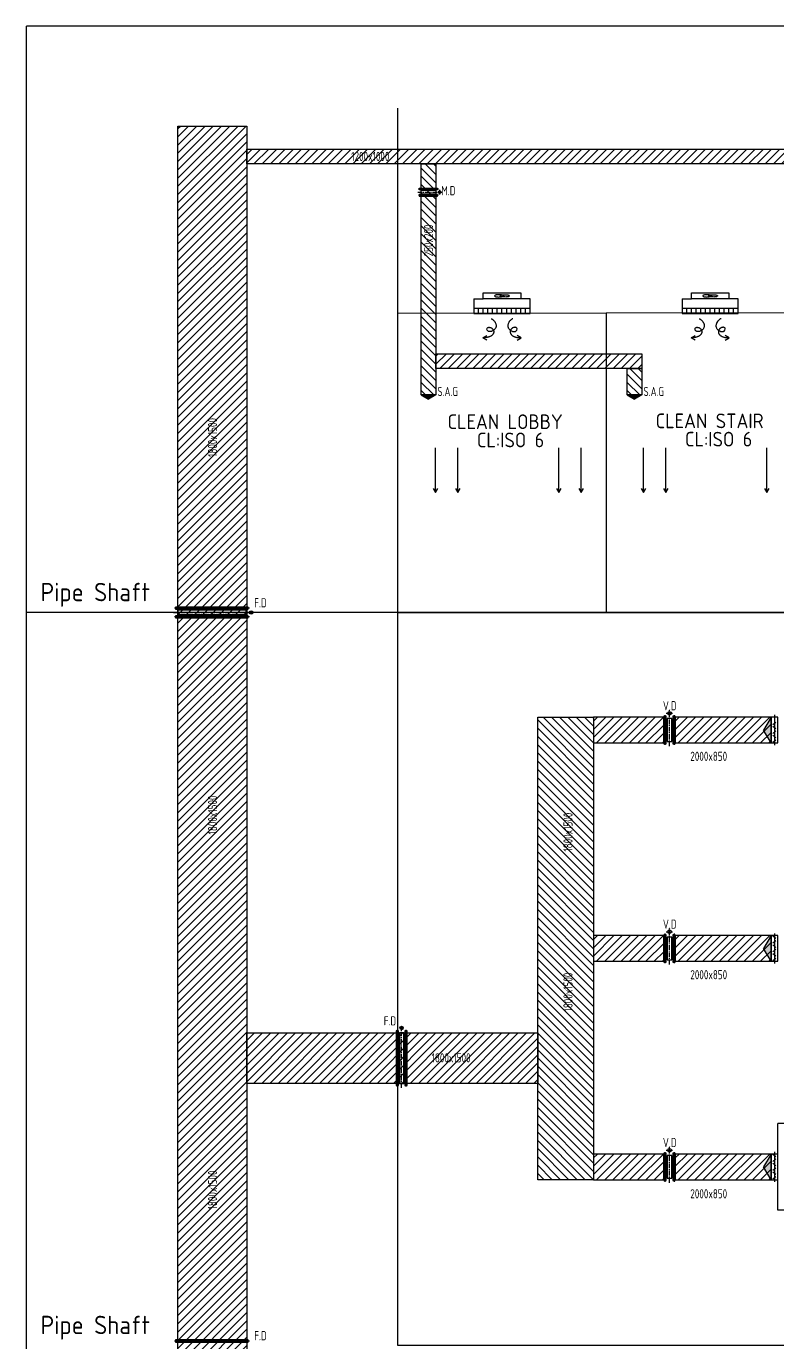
# Model space of a CAD drawing. Header units: millimetres. Extents: x 108 to 3316, y 96 to 2090.
# Drawn here: x 894 to 1098.6, y 594 to 952.5 of the extents above; entities that cross this region are included whole.
import ezdxf
from ezdxf.enums import TextEntityAlignment as Align

# ---------------------------------------------------------------- set-up
doc = ezdxf.new("R2010")
doc.units = ezdxf.units.MM
doc.linetypes.add('CENTER', pattern=[2, 1.25, -0.25, 0.25, -0.25])
for name, color, linetype in [('A-DETL-01', 1, 'Continuous'), ('M-CEQPM-MAU', 22, 'Continuous'), ('M-CMDUCT-LINE', 15, 'Continuous'), ('M-EQPM-TXT', 4, 'Continuous'), ('M-FM-LINE3', 3, 'Continuous'), ('M-HVAC-CMDUCT', 150, 'Continuous'), ('M-HVAC-DAPR', 2, 'Continuous'), ('U-EX-TXT', 4, 'Continuous')]:
    doc.layers.add(name, color=color, linetype=linetype)
doc.styles.add('AA-TXT', font='isocp.shx', dxfattribs={"bigfont": 'chineset.shx'})

msp = doc.modelspace()

# ---------------------------------------------------------------- hatches: boundary and pattern name
at = {"layer": 'M-CMDUCT-LINE'}
h = msp.add_hatch(dxfattribs=at)
h.set_pattern_fill('ANSI31', color=256, scale=0.5, style=0)
h.set_pattern_definition([(45, (-40122.6692, -82010.4175), (-1.122532015, 1.122532015), [])])
h.paths.add_polyline_path([(935.26, 192.05), (954.05, 192.05), (954.05, 925.36), (935.26, 925.36)])
h.paths.add_polyline_path([(954.05, 180.26), (954.05, 192.05), (935.26, 192.05), (935.26, 180.26), (935.26, 98.05), (933.53, 96.34), (954.05, 115.84)])
h = msp.add_hatch(dxfattribs=at)
h.set_pattern_fill('ANSI31', color=256, scale=0.5, style=0)
h.set_pattern_definition([(45, (1845.444, 742.6032), (-1.122532, 1.122532), [])])
h.paths.add_polyline_path([(954.05, 919.06), (1278.43, 919.06), (1278.43, 915.06), (954.05, 915.06)])
h = msp.add_hatch(dxfattribs=at)
h.set_pattern_fill('ANSI31', color=256, scale=0.5, angle=-90, style=0)
h.set_pattern_definition([(315, (829.0428, 62.6425), (1.122532, 1.122532), [])])
h.paths.add_polyline_path([(1005.5, 915.06), (1005.5, 852.13), (1001.5, 852.13), (1001.5, 915.06)])
h = msp.add_hatch(dxfattribs=at)
h.set_pattern_fill('ANSI31', color=256, scale=0.5, style=0)
h.set_pattern_definition([(45, (1857.9082, 686.8916), (-1.122532, 1.122532), [])])
h.paths.add_polyline_path([(1005.5, 863.34), (1061.61, 863.34), (1061.61, 859.34), (1005.5, 859.34)])
h = msp.add_hatch(dxfattribs=at)
h.set_pattern_fill('ANSI31', color=256, scale=0.5, angle=-90, style=0)
h.set_pattern_definition([(315, (885.1583, 62.6425), (1.122532, 1.122532), [])])
h.paths.add_polyline_path([(1061.61, 859.34), (1061.61, 852.13), (1057.61, 852.13), (1057.61, 859.34)])
h = msp.add_hatch(dxfattribs=at)
h.set_pattern_fill('ANSI31', color=256, scale=0.5, angle=-90, style=0)
h.set_pattern_definition([(315, (868.984, -37.4994), (1.122532, 1.122532), [])])
h.paths.add_polyline_path([(1048.44, 764.38), (1048.44, 638.41), (1033.24, 638.41), (1033.24, 764.38)])
h = msp.add_hatch(dxfattribs=at)
h.set_pattern_fill('ANSI31', color=256, scale=0.5, style=0)
h.set_pattern_definition([(45, (1745.6284, 584.9263), (-1.122532, 1.122532), [])])
h.paths.add_polyline_path([(1067.58, 764.38), (1048.44, 764.38), (1048.44, 757.38), (1067.58, 757.38)])
h = msp.add_hatch(dxfattribs=at)
h.set_pattern_fill('ANSI31', color=256, scale=0.5, style=0)
h.set_pattern_definition([(45, (1767.889, 584.9263), (-1.122532, 1.122532), [])])
h.paths.add_polyline_path([(1096.79, 764.38), (1070.7, 764.38), (1070.7, 757.38), (1096.79, 757.38)])
h = msp.add_hatch(dxfattribs=at)
h.set_pattern_fill('ANSI31', color=256, scale=0.5, style=0)
h.set_pattern_definition([(45, (1745.6284, 525.4432), (-1.122532, 1.122532), [])])
h.paths.add_polyline_path([(1067.58, 704.9), (1048.44, 704.9), (1048.44, 697.9), (1067.58, 697.9)])
h = msp.add_hatch(dxfattribs=at)
h.set_pattern_fill('ANSI31', color=256, scale=0.5, style=0)
h.set_pattern_definition([(45, (1767.889, 525.4432), (-1.122532, 1.122532), [])])
h.paths.add_polyline_path([(1096.79, 704.9), (1070.7, 704.9), (1070.7, 697.9), (1096.79, 697.9)])
h = msp.add_hatch(dxfattribs=at)
h.set_pattern_fill('ANSI31', color=256, scale=0.5, style=0)
h.set_pattern_definition([(45, (1733.0541, 492.2113), (-1.122532, 1.122532), [])])
h.paths.add_polyline_path([(954.05, 678.39), (1033.24, 678.39), (1033.24, 664.66), (954.05, 664.66)])
h = msp.add_hatch(dxfattribs=at)
h.set_pattern_fill('ANSI31', color=256, scale=0.5, style=0)
h.set_pattern_definition([(45, (1745.6284, 465.96), (-1.122532, 1.122532), [])])
h.paths.add_polyline_path([(1067.58, 645.41), (1048.44, 645.41), (1048.44, 638.41), (1067.58, 638.41)])
h = msp.add_hatch(dxfattribs=at)
h.set_pattern_fill('ANSI31', color=256, scale=0.5, style=0)
h.set_pattern_definition([(45, (1767.889, 465.96), (-1.122532, 1.122532), [])])
h.paths.add_polyline_path([(1096.79, 645.41), (1070.7, 645.41), (1070.7, 638.41), (1096.79, 638.41)])
at = {"layer": 'M-FM-LINE3', "linetype": 'Continuous'}
h = msp.add_hatch(color=256, dxfattribs=at)
edge = h.paths.add_edge_path()
edge.add_arc((955.2, 792.9), 0.472, 0, 360)
h = msp.add_hatch(color=256, dxfattribs=at)
edge = h.paths.add_edge_path()
edge.add_arc((996.18, 679.74), 0.472, 0, 360)
at = {"layer": 'M-HVAC-CMDUCT'}
for points in [[(1005.5, 852.13), (1001.5, 852.13), (1003.5, 850.97)], [(1061.61, 852.13), (1057.61, 852.13), (1059.61, 850.97)], [(1096.79, 757.38), (1094.77, 760.88), (1096.79, 764.38)], [(1096.79, 697.9), (1094.77, 701.4), (1096.79, 704.9)], [(1096.79, 638.41), (1094.77, 641.91), (1096.79, 645.41)]]:
    msp.add_hatch(color=256, dxfattribs=at).paths.add_polyline_path(points)
at = {"layer": 'M-HVAC-CMDUCT', "ltscale": 0.1}
for points in [[(1096.79, 757.38), (1094.77, 760.88), (1096.79, 764.38)], [(1096.79, 697.9), (1094.77, 701.4), (1096.79, 704.9)], [(1096.79, 638.41), (1094.77, 641.91), (1096.79, 645.41)]]:
    msp.add_hatch(color=256, dxfattribs=at).paths.add_polyline_path(points)

# ---------------------------------------------------------------- linework, layer by layer
at = {"layer": 'A-DETL-01', "color": 252, "linetype": 'Continuous'}
msp.add_line((1051.86, 874.28), (1051.86, 792.9), dxfattribs=at)
at = {"layer": 'A-DETL-01', "color": 252}
msp.add_lwpolyline([(893.99, 112.18), (893.99, 952.53)], dxfattribs=at)
msp.add_lwpolyline([(995.18, 792.9), (1283.14, 792.9), (1283.14, 593.3), (995.18, 593.3)], close=True, dxfattribs=at)
at = {"layer": 'M-CEQPM-MAU', "color": 252, "ltscale": 0.1}
for p, q in [((1018.42, 878.28), (1018.42, 879.98)), ((1018.42, 879.98), (1028.62, 879.98)), ((1028.62, 879.98), (1028.62, 878.28)), ((1075.1, 878.28), (1075.1, 879.98)), ((1075.1, 879.98), (1085.3, 879.98)), ((1085.3, 879.98), (1085.3, 878.28)), ((1015.87, 878.28), (1018.42, 878.28)), ((1015.87, 878.28), (1015.87, 874.28)), ((1015.87, 875.78), (1031.17, 875.78)), ((1017.15, 874.28), (1017.15, 875.78)), ((1028.62, 878.28), (1018.42, 878.28)), ((1018.42, 874.28), (1018.42, 875.78)), ((1019.7, 874.28), (1019.7, 875.78)), ((1020.97, 874.28), (1020.97, 875.78)), ((1022.25, 874.28), (1022.25, 875.78)), ((1023.52, 874.28), (1023.52, 875.78)), ((1024.8, 874.28), (1024.8, 875.78)), ((1026.07, 874.28), (1026.07, 875.78)), ((1027.35, 874.28), (1027.35, 875.78)), ((1031.17, 878.28), (1028.62, 878.28)), ((1028.62, 874.28), (1028.62, 875.78)), ((1029.9, 874.28), (1029.9, 875.78)), ((1031.17, 874.28), (1031.17, 878.28)), ((1072.55, 878.28), (1075.1, 878.28)), ((1072.55, 878.28), (1072.55, 874.28)), ((1072.55, 875.78), (1087.85, 875.78)), ((1073.83, 874.28), (1073.83, 875.78)), ((1085.3, 878.28), (1075.1, 878.28)), ((1075.1, 874.28), (1075.1, 875.78)), ((1076.38, 874.28), (1076.38, 875.78)), ((1077.65, 874.28), (1077.65, 875.78)), ((1078.93, 874.28), (1078.93, 875.78)), ((1080.2, 874.28), (1080.2, 875.78)), ((1081.48, 874.28), (1081.48, 875.78)), ((1082.75, 874.28), (1082.75, 875.78)), ((1084.03, 874.28), (1084.03, 875.78)), ((1087.85, 878.28), (1085.3, 878.28)), ((1085.3, 874.28), (1085.3, 875.78)), ((1086.58, 874.28), (1086.58, 875.78)), ((1087.85, 874.28), (1087.85, 878.28)), ((1015.87, 874.28), (1031.17, 874.28)), ((1072.55, 874.28), (1087.85, 874.28))]:
    msp.add_line(p, q, dxfattribs=at)
at = {"layer": 'M-CEQPM-MAU', "ltscale": 0.1}
for p, q in [((1219.73, 653.69), (1098.59, 653.69)), ((1098.59, 630.14), (1098.59, 653.69)), ((1181.45, 630.14), (1098.59, 630.14))]:
    msp.add_line(p, q, dxfattribs=at)
at = {"layer": 'M-CEQPM-MAU', "color": 252, "ltscale": 0.1}
for points in [[(1023.2, 879.36, 0.03966), (1022.93, 879.42, 0.032614), (1022.52, 879.44, 0.032614), (1022.11, 879.42, 0.044087), (1021.81, 879.35, 0.086721), (1021.57, 879.22, 0.233651), (1021.52, 879.13, 0.233651), (1021.57, 879.03, 0.086721), (1021.81, 878.9, 0.044087), (1022.11, 878.84, 0.032614), (1022.52, 878.81, 0.032614), (1022.93, 878.84, 0.03966), (1023.2, 878.9)], [(1023.85, 879.36, -0.03966), (1024.12, 879.42, -0.032614), (1024.52, 879.44, -0.032614), (1024.93, 879.42, -0.044087), (1025.23, 879.35, -0.086721), (1025.48, 879.22, -0.233651), (1025.52, 879.13, -0.233651), (1025.48, 879.03, -0.086721), (1025.23, 878.9, -0.044087), (1024.93, 878.84, -0.032614), (1024.52, 878.81, -0.032614), (1024.12, 878.84, -0.03966), (1023.85, 878.9)], [(1079.87, 879.36, 0.03966), (1079.61, 879.42, 0.032614), (1079.2, 879.44, 0.032614), (1078.79, 879.42, 0.044087), (1078.49, 879.35, 0.086721), (1078.25, 879.22, 0.233651), (1078.2, 879.13, 0.233651), (1078.25, 879.03, 0.086721), (1078.49, 878.9, 0.044087), (1078.79, 878.84, 0.032614), (1079.2, 878.81, 0.032614), (1079.61, 878.84, 0.03966), (1079.87, 878.9)], [(1080.53, 879.36, -0.03966), (1080.79, 879.42, -0.032614), (1081.2, 879.44, -0.032614), (1081.61, 879.42, -0.044087), (1081.91, 879.35, -0.086721), (1082.15, 879.22, -0.233651), (1082.2, 879.13, -0.233651), (1082.15, 879.03, -0.086721), (1081.91, 878.9, -0.044087), (1081.61, 878.84, -0.032614), (1081.2, 878.81, -0.032614), (1080.79, 878.84, -0.03966), (1080.53, 878.9)]]:
    msp.add_lwpolyline(points, format="xyb", dxfattribs=at)
at = {"layer": 'M-CEQPM-MAU', "color": 252, "ltscale": 0.1, "const_width": 0.2}
for points in [[(1023.62, 879.13, -1), (1023.42, 879.13, -1)], [(1080.3, 879.13, -1), (1080.1, 879.13, -1)]]:
    msp.add_lwpolyline(points, format="xyb", close=True, dxfattribs=at)
at = {"layer": 'M-CEQPM-MAU', "color": 252, "ltscale": 0.1}
for centre in [(1023.52, 879.13), (1080.2, 879.13)]:
    msp.add_circle(centre, 0.4, dxfattribs=at)
at = {"layer": 'M-FM-LINE3', "linetype": 'CENTER'}
for p, q in [((1000.58, 907.37), (1007.16, 907.37)), ((1006.54, 907.99), (1006.54, 906.74)), ((934.06, 792.9), (954.73, 792.9)), ((1068.21, 765.43), (1070.07, 765.43)), ((1069.14, 756.52), (1069.14, 766.36)), ((1069.14, 697.04), (1069.14, 706.88)), ((1068.21, 705.94), (1070.07, 705.94)), ((996.18, 663.48), (996.18, 679.27)), ((1068.21, 646.46), (1070.07, 646.46)), ((1069.14, 637.55), (1069.14, 647.39))]:
    msp.add_line(p, q, dxfattribs=at)
at = {"layer": 'M-FM-LINE3'}
for p, q in [((1006.2, 908.2), (1000.79, 908.2)), ((1006.2, 906.53), (1000.79, 906.53)), ((954.73, 794.08), (934.36, 794.08)), ((954.73, 791.72), (934.36, 791.72)), ((1067.89, 764.93), (1067.89, 756.83)), ((1070.39, 764.93), (1070.39, 756.83)), ((1067.89, 705.44), (1067.89, 697.35)), ((1070.39, 705.44), (1070.39, 697.35)), ((995, 679.27), (995, 663.78)), ((997.36, 679.27), (997.36, 663.78)), ((1067.89, 645.96), (1067.89, 637.86)), ((1070.39, 645.96), (1070.39, 637.86)), ((954.73, 594.48), (934.36, 594.48))]:
    msp.add_line(p, q, dxfattribs=at)
for points in [[(1006, 908.41), (1006, 907.99), (1001, 907.99), (1001, 908.41)], [(1005.58, 906.95), (1005.58, 907.78), (1001.41, 907.78), (1001.41, 906.95)], [(1006, 906.32), (1006, 906.74), (1001, 906.74), (1001, 906.32)], [(954.43, 793.78), (954.43, 794.37), (934.65, 794.37), (934.65, 793.78)], [(953.84, 792.31), (953.84, 793.49), (935.24, 793.49), (935.24, 792.31)], [(954.43, 791.42), (954.43, 792.01), (934.65, 792.01), (934.65, 791.42)], [(1068.21, 764.62), (1067.58, 764.62), (1067.58, 757.14), (1068.21, 757.14)], [(1069.76, 763.99), (1068.52, 763.99), (1068.52, 757.76), (1069.76, 757.76)], [(1070.7, 764.62), (1070.07, 764.62), (1070.07, 757.14), (1070.7, 757.14)], [(1068.21, 705.13), (1067.58, 705.13), (1067.58, 697.66), (1068.21, 697.66)], [(1069.76, 704.51), (1068.52, 704.51), (1068.52, 698.28), (1069.76, 698.28)], [(1070.7, 705.13), (1070.07, 705.13), (1070.07, 697.66), (1070.7, 697.66)], [(995.3, 678.98), (994.71, 678.98), (994.71, 664.07), (995.3, 664.07)], [(996.77, 678.39), (995.59, 678.39), (995.59, 664.66), (996.77, 664.66)], [(997.66, 678.98), (997.07, 678.98), (997.07, 664.07), (997.66, 664.07)], [(1068.21, 645.65), (1067.58, 645.65), (1067.58, 638.18), (1068.21, 638.18)], [(1070.7, 645.65), (1070.07, 645.65), (1070.07, 638.18), (1070.7, 638.18)], [(1069.76, 645.03), (1068.52, 645.03), (1068.52, 638.8), (1069.76, 638.8)], [(954.43, 594.18), (954.43, 594.77), (934.65, 594.77), (934.65, 594.18)]]:
    msp.add_lwpolyline(points, close=True, dxfattribs=at)
for centre, radius in [((1006.54, 907.37), 0.333), ((955.2, 792.9), 0.472), ((1069.14, 765.43), 0.498), ((1069.14, 705.94), 0.498), ((996.18, 679.74), 0.472), ((1069.14, 646.46), 0.498)]:
    msp.add_circle(centre, radius, dxfattribs=at)
at = {"layer": 'M-HVAC-CMDUCT'}
for p, q in [((1001.5, 852.13), (1003.5, 850.97)), ((1005.5, 852.13), (1003.5, 850.97)), ((1057.61, 852.13), (1059.61, 850.97)), ((1061.61, 852.13), (1059.61, 850.97)), ((1096.79, 764.38), (1094.77, 760.88)), ((1096.79, 757.38), (1096.79, 764.38)), ((1096.79, 757.38), (1094.77, 760.88)), ((1096.79, 704.9), (1094.77, 701.4)), ((1096.79, 697.9), (1096.79, 704.9)), ((1096.79, 697.9), (1094.77, 701.4)), ((1096.79, 645.41), (1094.77, 641.91)), ((1096.79, 638.41), (1096.79, 645.41)), ((1096.79, 638.41), (1094.77, 641.91))]:
    msp.add_line(p, q, dxfattribs=at)
at = {"layer": 'M-HVAC-CMDUCT', "color": 252}
for p, q in [((1005.38, 825.55), (1005.38, 837.72)), ((1011.47, 825.55), (1011.47, 837.78)), ((1038.97, 825.55), (1038.97, 837.72)), ((1045.06, 825.55), (1045.06, 837.78)), ((1062.06, 825.55), (1062.06, 837.72)), ((1068.14, 825.55), (1068.14, 837.78)), ((1095.65, 825.55), (1095.65, 837.72))]:
    msp.add_line(p, q, dxfattribs=at)
at = {"layer": 'M-HVAC-CMDUCT', "ltscale": 0.1}
for p, q in [((1096.79, 764.38), (1094.77, 760.88)), ((1096.79, 757.38), (1096.79, 764.38)), ((1096.79, 764.38), (1096.79, 757.38)), ((1096.79, 757.38), (1094.77, 760.88)), ((1096.79, 704.9), (1094.77, 701.4)), ((1096.79, 697.9), (1096.79, 704.9)), ((1096.79, 704.9), (1096.79, 697.9)), ((1096.79, 697.9), (1094.77, 701.4)), ((1096.79, 645.41), (1094.77, 641.91)), ((1096.79, 638.41), (1096.79, 645.41)), ((1096.79, 645.41), (1096.79, 638.41)), ((1096.79, 638.41), (1094.77, 641.91))]:
    msp.add_line(p, q, dxfattribs=at)
at = {"layer": 'M-HVAC-CMDUCT', "color": 252}
for points in [[(1346.55, 952.53), (893.99, 952.53)], [(995.18, 792.9), (995.18, 930.26)], [(1108.54, 874.49), (995.18, 874.28)], [(1004.74, 826.65), (1005.38, 825.55), (1006.02, 826.65)], [(1010.83, 826.65), (1011.47, 825.55), (1012.1, 826.65)], [(1038.33, 826.65), (1038.97, 825.55), (1039.61, 826.65)], [(1044.42, 826.65), (1045.06, 825.55), (1045.7, 826.65)], [(1061.42, 826.65), (1062.06, 825.55), (1062.69, 826.65)], [(1067.51, 826.65), (1068.14, 825.55), (1068.78, 826.65)], [(1095.01, 826.65), (1095.65, 825.55), (1096.29, 826.65)], [(1346.55, 792.9), (893.99, 792.9)]]:
    msp.add_lwpolyline(points, dxfattribs=at)
at = {"layer": 'M-HVAC-CMDUCT'}
for points in [[(935.26, 98.05), (935.26, 925.36)], [(935.26, 925.36), (954.05, 925.36)], [(954.05, 925.36), (954.05, 115.84)]]:
    msp.add_lwpolyline(points, dxfattribs=at)
for points in [[(954.05, 919.06), (1278.43, 919.06), (1278.43, 915.06), (954.05, 915.06)], [(1005.5, 915.06), (1005.5, 852.13), (1001.5, 852.13), (1001.5, 915.06)], [(1005.5, 863.34), (1061.61, 863.34), (1061.61, 859.34), (1005.5, 859.34)], [(1061.61, 859.34), (1061.61, 852.13), (1057.61, 852.13), (1057.61, 859.34)], [(1048.44, 764.38), (1048.44, 638.41), (1033.24, 638.41), (1033.24, 764.38)], [(1067.58, 764.38), (1048.44, 764.38), (1048.44, 757.38), (1067.58, 757.38)], [(1096.79, 764.38), (1070.7, 764.38), (1070.7, 757.38), (1096.79, 757.38)], [(1067.58, 704.9), (1048.44, 704.9), (1048.44, 697.9), (1067.58, 697.9)], [(1096.79, 704.9), (1070.7, 704.9), (1070.7, 697.9), (1096.79, 697.9)], [(954.05, 678.39), (1033.24, 678.39), (1033.24, 664.66), (954.05, 664.66)], [(1067.58, 645.41), (1048.44, 645.41), (1048.44, 638.41), (1067.58, 638.41)], [(1096.79, 645.41), (1070.7, 645.41), (1070.7, 638.41), (1096.79, 638.41)]]:
    msp.add_lwpolyline(points, close=True, dxfattribs=at)
at = {"layer": 'M-HVAC-CMDUCT', "color": 252, "ltscale": 0.1}
for points in [[(1020.56, 872.91, -0.140241), (1021.24, 872.45, -0.038232), (1021.48, 872.2), (1021.54, 872.1), (1021.66, 871.9), (1021.76, 871.71), (1021.83, 871.54), (1021.88, 871.38), (1021.91, 871.23), (1021.93, 871.08), (1021.94, 870.94), (1021.93, 870.81), (1021.9, 870.68), (1021.87, 870.56), (1021.82, 870.44), (1021.75, 870.32), (1021.68, 870.21), (1021.59, 870.09), (1021.5, 869.99), (1021.39, 869.88), (1021.28, 869.79), (1021.16, 869.7), (1021.04, 869.62), (1020.91, 869.56), (1020.78, 869.5), (1020.65, 869.46), (1020.52, 869.42), (1020.4, 869.4), (1020.28, 869.39), (1020.16, 869.39), (1020.05, 869.4), (1019.96, 869.42), (1019.87, 869.45), (1019.79, 869.49), (1019.72, 869.54, -0.282011), (1019.42, 870.12, -0.222152), (1019.56, 870.44, -0.123311), (1019.82, 870.55), (1019.92, 870.56), (1020.02, 870.56), (1020.12, 870.55), (1020.23, 870.54), (1020.33, 870.51), (1020.43, 870.47), (1020.53, 870.43), (1020.62, 870.38), (1020.71, 870.32), (1020.79, 870.26), (1020.87, 870.2), (1020.94, 870.13), (1021.01, 870.05), (1021.07, 869.98), (1021.12, 869.9), (1021.16, 869.82), (1021.2, 869.74), (1021.23, 869.65), (1021.25, 869.57), (1021.27, 869.47), (1021.27, 869.38), (1021.27, 869.28), (1021.26, 869.19), (1021.24, 869.09), (1021.21, 868.99), (1021.17, 868.89), (1021.12, 868.8), (1021.06, 868.7), (1021, 868.61), (1020.92, 868.52), (1020.84, 868.44), (1020.75, 868.36), (1020.65, 868.28), (1020.55, 868.21), (1020.44, 868.15), (1020.32, 868.08), (1020.2, 868.03), (1020.08, 867.98), (1019.95, 867.93), (1019.81, 867.89), (1019.66, 867.85), (1019.5, 867.82), (1019.33, 867.79), (1019.15, 867.77), (1018.95, 867.74), (1018.75, 867.73), (1018.53, 867.71), (1018.32, 867.7)], [(1026.48, 872.91, 0.140241), (1025.8, 872.45, 0.038232), (1025.57, 872.2), (1025.5, 872.1), (1025.38, 871.9), (1025.28, 871.71), (1025.21, 871.54), (1025.16, 871.38), (1025.13, 871.23), (1025.11, 871.08), (1025.11, 870.94), (1025.11, 870.81), (1025.14, 870.68), (1025.18, 870.56), (1025.22, 870.44), (1025.29, 870.32), (1025.36, 870.21), (1025.45, 870.09), (1025.54, 869.99), (1025.65, 869.88), (1025.76, 869.79), (1025.88, 869.7), (1026, 869.62), (1026.13, 869.56), (1026.26, 869.5), (1026.39, 869.46), (1026.52, 869.42), (1026.64, 869.4), (1026.76, 869.39), (1026.88, 869.39), (1026.99, 869.4), (1027.08, 869.42), (1027.17, 869.45), (1027.25, 869.49), (1027.32, 869.54, 0.282011), (1027.62, 870.12, 0.222152), (1027.48, 870.44, 0.123311), (1027.22, 870.55), (1027.13, 870.56), (1027.02, 870.56), (1026.92, 870.55), (1026.81, 870.54), (1026.71, 870.51), (1026.61, 870.47), (1026.51, 870.43), (1026.42, 870.38), (1026.33, 870.32), (1026.25, 870.26), (1026.17, 870.2), (1026.1, 870.13), (1026.03, 870.05), (1025.97, 869.98), (1025.92, 869.9), (1025.88, 869.82), (1025.84, 869.74), (1025.81, 869.65), (1025.79, 869.57), (1025.77, 869.47), (1025.77, 869.38), (1025.77, 869.28), (1025.78, 869.19), (1025.8, 869.09), (1025.83, 868.99), (1025.87, 868.89), (1025.92, 868.8), (1025.98, 868.7), (1026.04, 868.61), (1026.12, 868.52), (1026.2, 868.44), (1026.29, 868.36), (1026.39, 868.28), (1026.49, 868.21), (1026.6, 868.15), (1026.72, 868.08), (1026.84, 868.03), (1026.96, 867.98), (1027.09, 867.93), (1027.23, 867.89), (1027.38, 867.85), (1027.54, 867.82), (1027.71, 867.79), (1027.89, 867.77), (1028.09, 867.74), (1028.29, 867.73), (1028.51, 867.71), (1028.72, 867.7)], [(1077.23, 872.91, -0.140241), (1077.91, 872.45, -0.038232), (1078.15, 872.2), (1078.22, 872.1), (1078.34, 871.9), (1078.44, 871.71), (1078.51, 871.54), (1078.56, 871.38), (1078.59, 871.23), (1078.61, 871.08), (1078.61, 870.94), (1078.6, 870.81), (1078.58, 870.68), (1078.54, 870.56), (1078.49, 870.44), (1078.43, 870.32), (1078.36, 870.21), (1078.27, 870.09), (1078.17, 869.99), (1078.07, 869.88), (1077.96, 869.79), (1077.84, 869.7), (1077.72, 869.62), (1077.59, 869.56), (1077.46, 869.5), (1077.33, 869.46), (1077.2, 869.42), (1077.08, 869.4), (1076.95, 869.39), (1076.84, 869.39), (1076.73, 869.4), (1076.63, 869.42), (1076.55, 869.45), (1076.47, 869.49), (1076.4, 869.54, -0.282011), (1076.1, 870.12, -0.222152), (1076.23, 870.44, -0.123311), (1076.5, 870.55), (1076.59, 870.56), (1076.7, 870.56), (1076.8, 870.55), (1076.91, 870.54), (1077.01, 870.51), (1077.11, 870.47), (1077.21, 870.43), (1077.3, 870.38), (1077.39, 870.32), (1077.47, 870.26), (1077.55, 870.2), (1077.62, 870.13), (1077.69, 870.05), (1077.74, 869.98), (1077.8, 869.9), (1077.84, 869.82), (1077.88, 869.74), (1077.91, 869.65), (1077.93, 869.57), (1077.94, 869.47), (1077.95, 869.38), (1077.95, 869.28), (1077.93, 869.19), (1077.91, 869.09), (1077.88, 868.99), (1077.85, 868.89), (1077.8, 868.8), (1077.74, 868.7), (1077.67, 868.61), (1077.6, 868.52), (1077.52, 868.44), (1077.43, 868.36), (1077.33, 868.28), (1077.22, 868.21), (1077.11, 868.15), (1077, 868.08), (1076.88, 868.03), (1076.76, 867.98), (1076.63, 867.93), (1076.49, 867.89), (1076.34, 867.85), (1076.18, 867.82), (1076.01, 867.79), (1075.83, 867.77), (1075.63, 867.74), (1075.42, 867.73), (1075.21, 867.71), (1075, 867.7)], [(1083.16, 872.91, 0.140241), (1082.48, 872.45, 0.038232), (1082.24, 872.2), (1082.17, 872.1), (1082.06, 871.9), (1081.96, 871.71), (1081.89, 871.54), (1081.84, 871.38), (1081.81, 871.23), (1081.79, 871.08), (1081.78, 870.94), (1081.79, 870.81), (1081.82, 870.68), (1081.85, 870.56), (1081.9, 870.44), (1081.96, 870.32), (1082.04, 870.21), (1082.13, 870.09), (1082.22, 869.99), (1082.33, 869.88), (1082.44, 869.79), (1082.56, 869.7), (1082.68, 869.62), (1082.81, 869.56), (1082.94, 869.5), (1083.06, 869.46), (1083.19, 869.42), (1083.32, 869.4), (1083.44, 869.39), (1083.56, 869.39), (1083.66, 869.4), (1083.76, 869.42), (1083.85, 869.45), (1083.92, 869.49), (1084, 869.54, 0.282011), (1084.3, 870.12, 0.222152), (1084.16, 870.44, 0.123311), (1083.9, 870.55), (1083.8, 870.56), (1083.7, 870.56), (1083.59, 870.55), (1083.49, 870.54), (1083.39, 870.51), (1083.29, 870.47), (1083.19, 870.43), (1083.1, 870.38), (1083.01, 870.32), (1082.92, 870.26), (1082.85, 870.2), (1082.77, 870.13), (1082.71, 870.05), (1082.65, 869.98), (1082.6, 869.9), (1082.55, 869.82), (1082.52, 869.74), (1082.49, 869.65), (1082.47, 869.57), (1082.45, 869.47), (1082.45, 869.38), (1082.45, 869.28), (1082.46, 869.19), (1082.48, 869.09), (1082.51, 868.99), (1082.55, 868.89), (1082.6, 868.8), (1082.65, 868.7), (1082.72, 868.61), (1082.8, 868.52), (1082.88, 868.44), (1082.97, 868.36), (1083.07, 868.28), (1083.17, 868.21), (1083.28, 868.15), (1083.39, 868.08), (1083.51, 868.03), (1083.64, 867.98), (1083.77, 867.93), (1083.91, 867.89), (1084.05, 867.85), (1084.21, 867.82), (1084.38, 867.79), (1084.57, 867.77), (1084.77, 867.74), (1084.97, 867.73), (1085.18, 867.71), (1085.39, 867.7)]]:
    msp.add_lwpolyline(points, format="xyb", dxfattribs=at)
for points in [[(1019.43, 867.06), (1018.32, 867.7), (1019.43, 868.34)], [(1027.61, 867.06), (1028.72, 867.7), (1027.61, 868.34)], [(1076.11, 867.06), (1075, 867.7), (1076.11, 868.34)], [(1084.29, 867.06), (1085.39, 867.7), (1084.29, 868.34)]]:
    msp.add_lwpolyline(points, dxfattribs=at)
at = {"layer": 'M-HVAC-DAPR', "ltscale": 0.1}
for p, q in [((1097.69, 764.98), (1097.69, 756.78)), ((1097.29, 762.38), (1098.09, 763.05)), ((1098.09, 761.18), (1097.29, 761.85)), ((1097.29, 759.98), (1098.09, 760.65)), ((1098.09, 758.78), (1097.29, 759.45)), ((1097.29, 757.58), (1098.09, 758.25)), ((1098.09, 704.1), (1097.29, 704.77)), ((1097.29, 702.9), (1098.09, 703.57)), ((1097.69, 705.5), (1097.69, 697.3)), ((1098.09, 701.7), (1097.29, 702.37)), ((1097.29, 700.5), (1098.09, 701.17)), ((1098.09, 699.3), (1097.29, 699.97)), ((1097.29, 698.1), (1098.09, 698.77)), ((1097.69, 646.01), (1097.69, 637.81)), ((1098.09, 644.62), (1097.29, 645.29)), ((1097.29, 643.42), (1098.09, 644.09)), ((1098.09, 642.22), (1097.29, 642.89)), ((1097.29, 641.02), (1098.09, 641.69)), ((1098.09, 639.82), (1097.29, 640.49)), ((1097.29, 638.62), (1098.09, 639.29))]:
    msp.add_line(p, q, dxfattribs=at)
at = {"layer": 'M-HVAC-DAPR'}
for p, q in [((1097.69, 764.98), (1097.69, 756.78)), ((1097.29, 762.38), (1098.09, 763.05)), ((1098.09, 761.18), (1097.29, 761.85)), ((1097.29, 759.98), (1098.09, 760.65)), ((1098.09, 758.78), (1097.29, 759.45)), ((1097.29, 757.58), (1098.09, 758.25)), ((1098.09, 704.1), (1097.29, 704.77)), ((1097.29, 702.9), (1098.09, 703.57)), ((1097.69, 705.5), (1097.69, 697.3)), ((1098.09, 701.7), (1097.29, 702.37)), ((1097.29, 700.5), (1098.09, 701.17)), ((1098.09, 699.3), (1097.29, 699.97)), ((1097.29, 698.1), (1098.09, 698.77)), ((1097.69, 646.01), (1097.69, 637.81)), ((1098.09, 644.62), (1097.29, 645.29)), ((1097.29, 643.42), (1098.09, 644.09)), ((1098.09, 642.22), (1097.29, 642.89)), ((1097.29, 641.02), (1098.09, 641.69)), ((1098.09, 639.82), (1097.29, 640.49)), ((1097.29, 638.62), (1098.09, 639.29))]:
    msp.add_line(p, q, dxfattribs=at)
at = {"layer": 'M-HVAC-DAPR', "ltscale": 0.1}
for points in [[(1098.59, 764.38), (1096.79, 764.38), (1096.79, 757.38), (1098.59, 757.38)], [(1098.59, 704.9), (1096.79, 704.9), (1096.79, 697.9), (1098.59, 697.9)], [(1098.59, 645.41), (1096.79, 645.41), (1096.79, 638.41), (1098.59, 638.41)]]:
    msp.add_lwpolyline(points, close=True, dxfattribs=at)
at = {"layer": 'M-HVAC-DAPR'}
for points in [[(1098.59, 764.38), (1096.79, 764.38), (1096.79, 757.38), (1098.59, 757.38)], [(1098.59, 704.9), (1096.79, 704.9), (1096.79, 697.9), (1098.59, 697.9)], [(1098.59, 645.41), (1096.79, 645.41), (1096.79, 638.41), (1098.59, 638.41)]]:
    msp.add_lwpolyline(points, close=True, dxfattribs=at)
at = {"layer": 'M-HVAC-DAPR', "ltscale": 0.1, "const_width": 0.1}
for points in [[(1097.64, 762.72, -1), (1097.74, 762.72, -1)], [(1097.64, 761.52, -1), (1097.74, 761.52, -1)], [(1097.64, 760.32, -1), (1097.74, 760.32, -1)], [(1097.64, 759.12, -1), (1097.74, 759.12, -1)], [(1097.64, 757.92, -1), (1097.74, 757.92, -1)], [(1097.64, 704.44, -1), (1097.74, 704.44, -1)], [(1097.64, 703.24, -1), (1097.74, 703.24, -1)], [(1097.64, 702.04, -1), (1097.74, 702.04, -1)], [(1097.64, 700.84, -1), (1097.74, 700.84, -1)], [(1097.64, 699.64, -1), (1097.74, 699.64, -1)], [(1097.64, 698.44, -1), (1097.74, 698.44, -1)], [(1097.64, 644.95, -1), (1097.74, 644.95, -1)], [(1097.64, 643.75, -1), (1097.74, 643.75, -1)], [(1097.64, 642.55, -1), (1097.74, 642.55, -1)], [(1097.64, 641.35, -1), (1097.74, 641.35, -1)], [(1097.64, 640.15, -1), (1097.74, 640.15, -1)], [(1097.64, 638.95, -1), (1097.74, 638.95, -1)]]:
    msp.add_lwpolyline(points, format="xyb", close=True, dxfattribs=at)
at = {"layer": 'M-HVAC-DAPR', "const_width": 0.1}
for points in [[(1097.64, 762.72, -1), (1097.74, 762.72, -1)], [(1097.64, 761.52, -1), (1097.74, 761.52, -1)], [(1097.64, 760.32, -1), (1097.74, 760.32, -1)], [(1097.64, 759.12, -1), (1097.74, 759.12, -1)], [(1097.64, 757.92, -1), (1097.74, 757.92, -1)], [(1097.64, 704.44, -1), (1097.74, 704.44, -1)], [(1097.64, 703.24, -1), (1097.74, 703.24, -1)], [(1097.64, 702.04, -1), (1097.74, 702.04, -1)], [(1097.64, 700.84, -1), (1097.74, 700.84, -1)], [(1097.64, 699.64, -1), (1097.74, 699.64, -1)], [(1097.64, 698.44, -1), (1097.74, 698.44, -1)], [(1097.64, 644.95, -1), (1097.74, 644.95, -1)], [(1097.64, 643.75, -1), (1097.74, 643.75, -1)], [(1097.64, 642.55, -1), (1097.74, 642.55, -1)], [(1097.64, 641.35, -1), (1097.74, 641.35, -1)], [(1097.64, 640.15, -1), (1097.74, 640.15, -1)], [(1097.64, 638.95, -1), (1097.74, 638.95, -1)]]:
    msp.add_lwpolyline(points, format="xyb", close=True, dxfattribs=at)

# ---------------------------------------------------------------- texts
at = {"layer": 'M-EQPM-TXT', "color": 3, "style": 'AA-TXT'}
for s, p in [('CLEAN LOBBY', (1008.69, 844.85)), ('CLEAN STAIR', (1065.37, 845.08)), ('CL:ISO 6', (1016.69, 839.88)), ('CL:ISO 6', (1073.36, 840.1))]:
    msp.add_text(s, height=4, dxfattribs=at).set_placement(p, align=Align.MIDDLE_LEFT)
for p in [(897.87, 795.96), (897.87, 596.36)]:
    msp.add_text('Pipe Shaft', height=5, dxfattribs=at).set_placement(p)
at = {"layer": 'U-EX-TXT', "style": 'AA-TXT', "width": 0.8}
for s, p in [('1200x1000', (987.66, 917.1)), ('M.D', (1008.93, 907.77)), ('S.A.G', (1008.73, 853.09)), ('S.A.G', (1064.85, 853.09)), ('F.D', (957.74, 795.54)), ('V.D', (1069.19, 767.5)), ('2000x850', (1079.82, 753.73)), ('V.D', (1069.19, 708.02)), ('2000x850', (1079.82, 694.25)), ('F.D', (993.01, 681.68)), ('1800x1500', (1009.66, 671.62)), ('V.D', (1069.19, 648.54)), ('2000x850', (1079.82, 634.59)), ('F.D', (957.74, 595.94))]:
    msp.add_text(s, height=2.5, dxfattribs=at).set_placement(p, align=Align.MIDDLE_CENTER)
for s, p in [('250x200', (1003.5, 894.22)), ('1800x1500', (944.7, 840.56)), ('1800x1500', (944.7, 737.75)), ('1800x1500', (1041.49, 733.07)), ('1800x1500', (1041.49, 689.52)), ('1800x1500', (944.7, 635.62))]:
    msp.add_text(s, height=2.5, rotation=90, dxfattribs=at).set_placement(p, align=Align.MIDDLE_CENTER)

doc.saveas('drawing.dxf')
